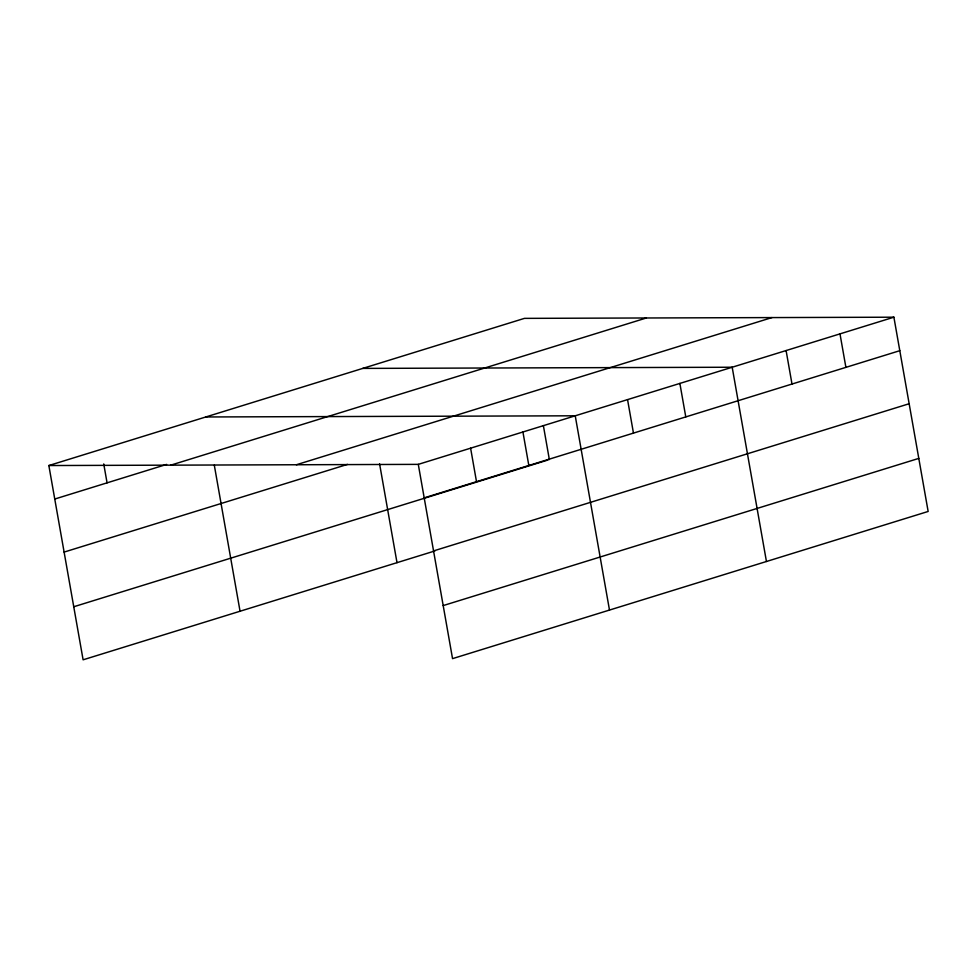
<?xml version="1.0" encoding="UTF-8"?>
<svg xmlns="http://www.w3.org/2000/svg" width="977" height="977" viewBox="0 0 977 977"><rect width="100%" height="100%" fill="white"/><g stroke="black" fill="none" stroke-linecap="round" stroke-linejoin="round"><path stroke-width="1.47" d="M48.85 465.54L524.454 318.368L893.894 317.195L928.15 511.459L452.546 658.632L418.29 464.368L48.85 465.54L83.106 659.805L434.887 550.943M54.761 499.039L166.652 464.405M170.767 465.162L646.371 317.977M296.373 464.759L771.977 317.574M64.116 552.09L347.494 464.393M418.29 464.368L893.894 317.195M424.189 497.867L899.805 350.682M73.751 606.754L547.902 460.02M433.544 550.918L909.16 403.733M443.192 605.581L918.795 458.396M362.748 368.402L732.188 367.23L766.444 561.494M205.805 416.971L575.233 415.799L609.489 610.063M839.988 333.878L845.899 367.364M786.094 350.56L791.993 384.046M679.87 383.424L685.781 416.91M627.552 399.617L633.462 433.104M543.371 425.593L549.355 459.569M522.927 431.993L528.826 465.479M470.609 448.187L476.507 481.673M379.577 463.819L397.004 562.667M214.305 465.199L240.049 611.236M103.733 463.916L107.067 482.846"/></g></svg>
